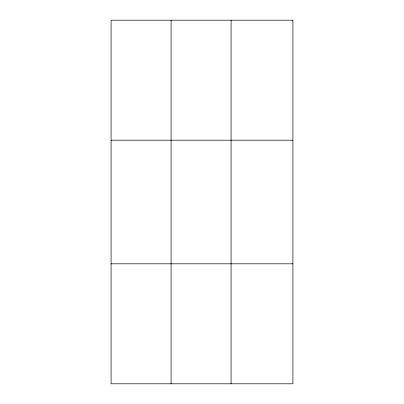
<?xml version="1.0" encoding="UTF-8"?>
<svg xmlns="http://www.w3.org/2000/svg" width="404" height="404" viewBox="0 0 404 404"><rect width="100%" height="100%" fill="white"/><g stroke="black" fill="none" stroke-linecap="round" stroke-linejoin="round"><path stroke-width="0.61" d="M171.089 20.2L171.089 383.8M231.093 20.2L231.093 383.8M111.09 140.188L292.91 140.188M111.09 263.812L292.91 263.812M292.91 20.2L292.91 383.8L111.09 383.8L111.09 20.2L292.91 20.2"/></g></svg>
